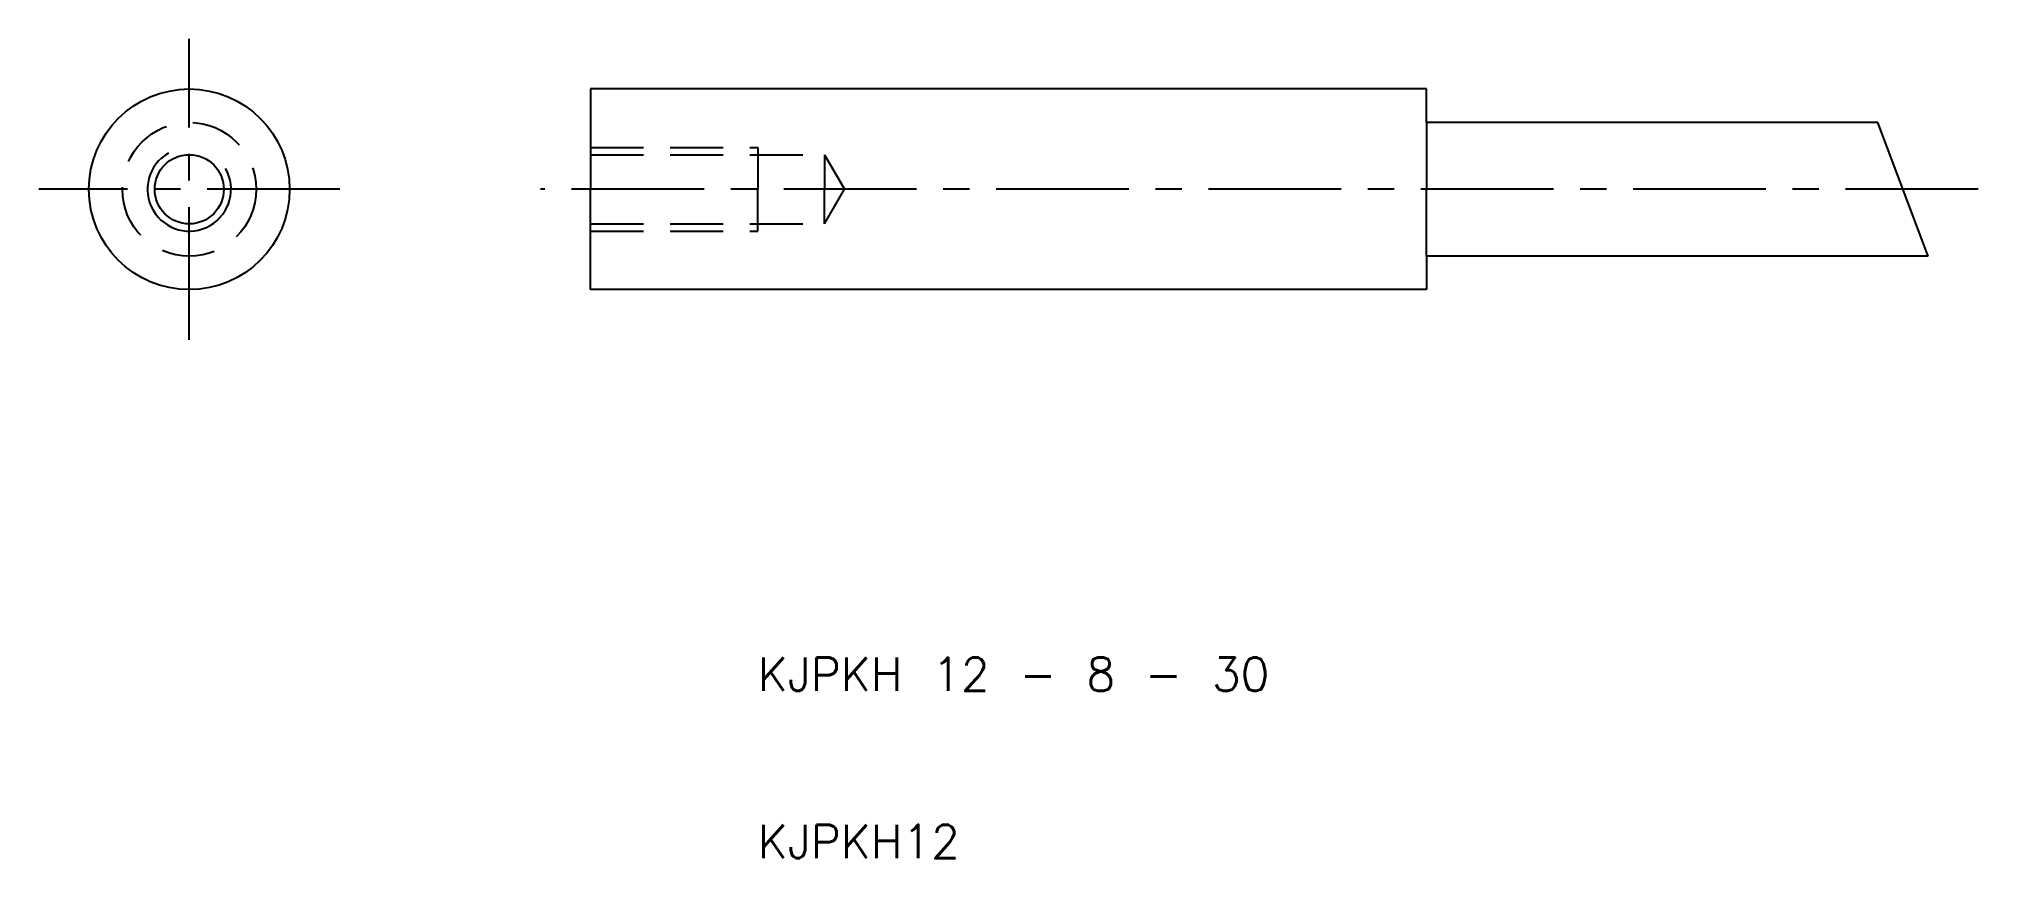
# Model space of a CAD drawing. Extents: x -33 to 83, y 10 to 59.
import ezdxf

# ---------------------------------------------------------------- set-up
doc = ezdxf.new("R2010")
doc.units = 0
doc.header["$LTSCALE"] = 0.25
doc.linetypes.add('CENTER', pattern=[50.8, 31.75, -6.35, 6.35, -6.35])
doc.linetypes.add('DASHED', pattern=[19.05, 12.7, -6.35])
doc.layers.get('0').update_dxf_attribs({"linetype": 'CONTINUOUS'})
doc.layers.add('CENTER', color=1, linetype='CENTER')
doc.styles.get("Standard").update_dxf_attribs({"font": 'txt.shx', "bigfont": 'extfont.shx'})

msp = doc.modelspace()

# ---------------------------------------------------------------- linework, layer by layer
for p, q in [((0, 56), (0, 50)), ((50, 56), (0, 56)), ((50, 54), (50, 56)), ((77, 54), (50, 54)), ((50, 54), (50, 50)), ((80, 46), (77, 54)), ((0, 44), (0, 50)), ((50, 46), (50, 50)), ((80, 46), (50, 46)), ((50, 46), (50, 44)), ((50, 44), (0, 44))]:
    msp.add_line(p, q)
at = {"color": 3, "linetype": 'DASHED'}
for p, q in [((0, 52.5), (10, 52.5)), ((10, 52.5), (10, 50)), ((0, 52.067), (14, 52.067)), ((14, 52.067), (14, 50)), ((14, 52.067), (15.193, 50)), ((10, 47.5), (10, 50)), ((14, 47.933), (14, 50)), ((14, 47.933), (15.193, 50)), ((0, 47.933), (14, 47.933)), ((0, 47.5), (10, 47.5))]:
    msp.add_line(p, q, dxfattribs=at)
for radius in [6, 2.067]:
    msp.add_circle((-24, 50), radius)
msp.add_circle((-24, 50), 4, dxfattribs=at)
at = {"color": 3}
msp.add_arc((-24, 50), 2.5, 120, 30, dxfattribs=at)
at = {"layer": 'CENTER', "color": 1, "linetype": 'CENTER'}
for p, q in [((-24, 41), (-24, 59)), ((-15, 50), (-33, 50)), ((83, 50), (-3, 50))]:
    msp.add_line(p, q, dxfattribs=at)

# ---------------------------------------------------------------- texts
for s, p in [('KJPKH 12 - 8 - 30', (10, 20)), ('KJPKH12', (10, 10))]:
    msp.add_text(s, height=2).set_placement(p)

doc.saveas('drawing.dxf')
